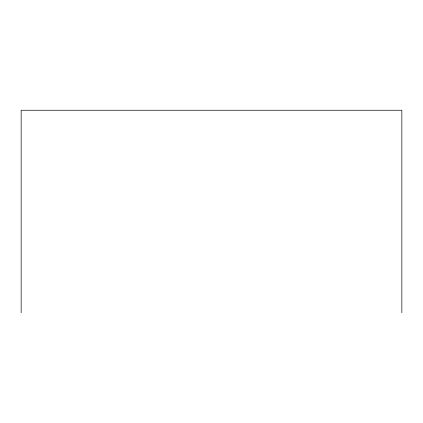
<?xml version="1.0" encoding="UTF-8"?>
<svg xmlns="http://www.w3.org/2000/svg" width="423" height="423" viewBox="0 0 423 423"><rect width="100%" height="100%" fill="white"/><g stroke="black" fill="none" stroke-linecap="round" stroke-linejoin="round"><path stroke-width="0.63" d="M401.85 312.75L401.85 110.25L21.15 110.25L21.15 312.75"/></g></svg>
